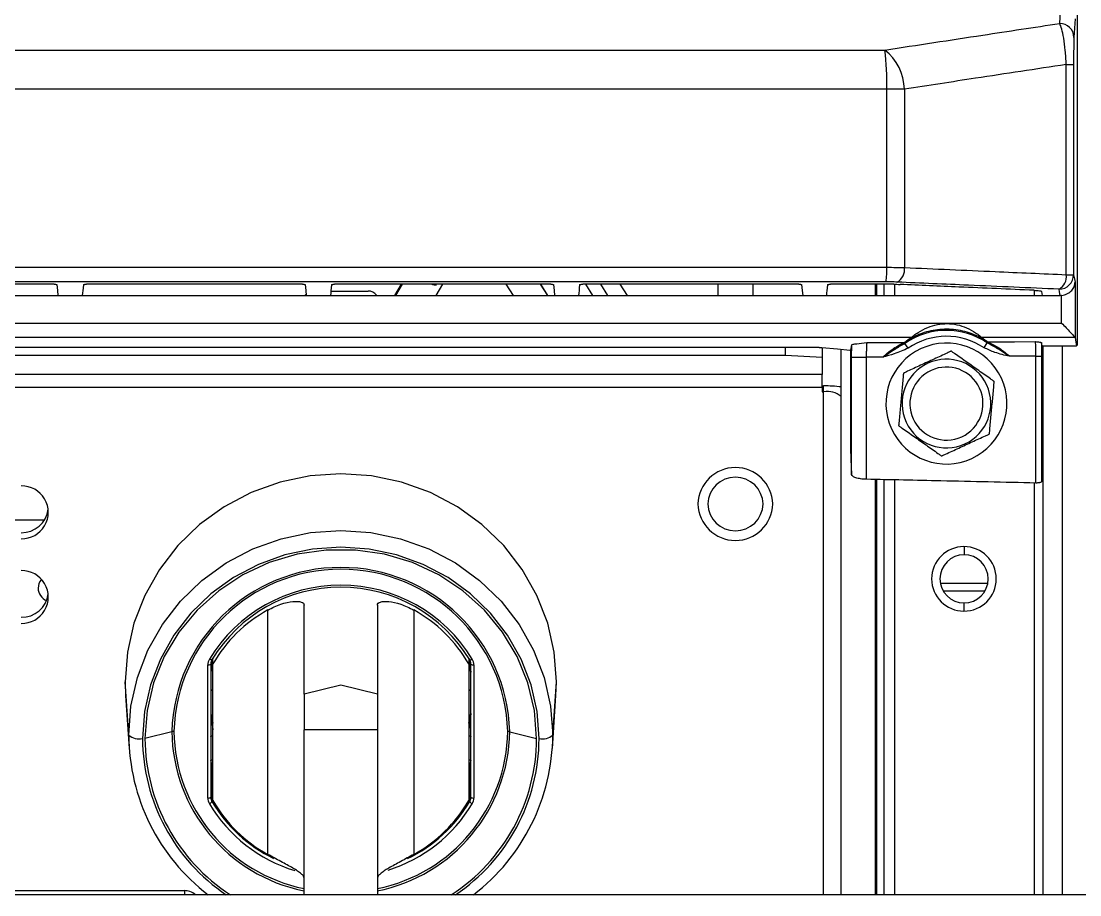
# Model space of a CAD drawing. Header units: millimetres. Extents: x -13464 to 9471, y -517 to 17126.
# Drawn here: x 6508.8 to 6600.8, y -188.4 to -112.4 of the extents above; entities that cross this region are included whole.
import ezdxf

# ---------------------------------------------------------------- set-up
doc = ezdxf.new("R2010")
doc.units = ezdxf.units.MM

msp = doc.modelspace()

# ---------------------------------------------------------------- linework, layer by layer
at = {"color": 7, "linetype": 'Continuous', "lineweight": 25}
for p, q in [((6600.578, -11.442), (6600.578, -140.617)), ((6599.053, -112.646), (6599.115, -111.583)), ((6600.388, -112.252), (6600.294, -113.862)), ((6599.625, -134.489), (6599.625, -116.22)), ((6599.625, -116.22), (6600.26, -116.22)), ((6600.26, -116.22), (6600.26, -134.489)), ((6584.036, -133.849), (6584.036, -118.361)), ((6585.566, -118.361), (6584.036, -118.361)), ((6585.566, -118.361), (6585.566, -133.87)), ((6599.625, -134.489), (6600.26, -134.489)), ((6600.388, -135.127), (6600.388, -139.961)), ((6535.734, -135.916), (6538.979, -135.916)), ((6541.285, -136.291), (6541.862, -135.324)), ((6541.916, -135.324), (6541.338, -136.291)), ((6541.932, -135.324), (6541.354, -136.291)), ((6544.889, -136.291), (6545.467, -135.324)), ((6550.936, -135.324), (6551.556, -136.291)), ((6553.939, -135.324), (6554.559, -136.291)), ((6554.574, -136.291), (6553.954, -135.324)), ((6557.851, -135.324), (6558.472, -136.291)), ((6559.149, -135.324), (6559.77, -136.291)), ((6561.49, -136.291), (6560.869, -135.324)), ((6569.354, -135.324), (6569.354, -136.291)), ((6572.402, -135.324), (6572.402, -136.291)), ((6583.012, -135.324), (6583.012, -136.291)), ((6583.148, -135.324), (6583.148, -136.291)), ((6583.808, -136.291), (6583.808, -135.324)), ((6584.687, -135.325), (6584.687, -136.291)), ((6596.873, -136.291), (6596.873, -135.852)), ((6597.46, -135.939), (6597.53, -136.291)), ((6599.216, -138.697), (6599.216, -136.286)), ((6580.893, -141.042), (6580.982, -140.597)), ((6585.883, -140.883), (6585.594, -140.465)), ((6586.351, -139.911), (6585.82, -140.303)), ((6592.534, -140.26), (6592.056, -139.912)), ((6600.388, -139.962), (6592.283, -139.962)), ((6592.479, -140.841), (6592.763, -140.42)), ((6597.53, -140.67), (6597.478, -140.409)), ((6597.53, -151.316), (6597.53, -140.67)), ((6597.591, -140.67), (6597.591, -188.405)), ((6599.293, -188.405), (6599.293, -140.668)), ((6600.388, -139.961), (6600.388, -139.962)), ((6600.578, -140.617), (6600.528, -140.666)), ((6575.236, -141.52), (6299.828, -141.52)), ((6575.236, -141.52), (6575.236, -140.816)), ((6578.411, -141.686), (6575.236, -141.52)), ((6578.411, -140.813), (6578.411, -141.686)), ((6580.069, -188.405), (6580.069, -140.971)), ((6580.893, -150.031), (6580.893, -141.042)), ((6596.978, -141.571), (6597.486, -141.571)), ((6596.978, -152.602), (6596.978, -141.571)), ((6597.486, -141.571), (6597.486, -152.463)), ((6578.411, -141.686), (6578.411, -143.169)), ((6580.978, -141.664), (6582.248, -141.664)), ((6580.978, -151.875), (6580.978, -141.664)), ((6582.248, -141.664), (6582.248, -152.278)), ((6587.553, -142.096), (6587.598, -142.194)), ((6578.411, -143.169), (6296.653, -143.169)), ((6578.411, -144.297), (6578.411, -143.169)), ((6578.411, -144.297), (6296.653, -144.297)), ((6578.411, -144.158), (6578.545, -144.158)), ((6578.411, -144.297), (6578.411, -144.684)), ((6578.545, -144.684), (6578.545, -144.158)), ((6578.411, -144.684), (6578.545, -144.684)), ((6578.545, -188.405), (6578.545, -144.684)), ((6590.87, -149.293), (6590.825, -149.195)), ((6580.9, -150.517), (6580.978, -151.875)), ((6583.012, -152.295), (6583.012, -188.405)), ((6583.148, -152.298), (6583.148, -188.405)), ((6583.808, -188.405), (6583.808, -152.312)), ((6584.687, -152.33), (6584.687, -188.405)), ((6596.873, -188.405), (6596.873, -152.6)), ((6597.524, -151.803), (6597.486, -152.463)), ((6497.191, -155.793), (6510.865, -155.793)), ((6590.746, -158.128), (6590.746, -158.839)), ((6588.686, -161.317), (6592.806, -161.317)), ((6588.931, -161.982), (6592.561, -161.982)), ((6530.242, -184.889), (6530.242, -163.642)), ((6533.417, -170.966), (6533.417, -163.209)), ((6539.767, -163.209), (6539.767, -170.966)), ((6542.942, -163.642), (6542.942, -184.889)), ((6590.746, -163.741), (6590.746, -163.03)), ((6525.453, -167.88), (6525.301, -169.036)), ((6525.479, -168.193), (6525.301, -169.036)), ((6525.479, -168.326), (6525.479, -167.824)), ((6547.704, -167.824), (6547.704, -168.326)), ((6547.883, -169.036), (6547.704, -168.193)), ((6547.733, -167.9), (6547.883, -169.036)), ((6525.035, -179.988), (6525.035, -168.411)), ((6525.289, -168.346), (6525.289, -179.922)), ((6525.479, -180.204), (6525.479, -168.326)), ((6547.704, -168.326), (6547.704, -180.204)), ((6547.895, -179.922), (6547.895, -168.346)), ((6548.149, -168.411), (6548.149, -179.988)), ((6518.171, -174.521), (6517.859, -169.894)), ((6517.859, -169.894), (6517.899, -171.072)), ((6555.012, -174.521), (6555.324, -169.894)), ((6555.285, -171.072), (6555.324, -169.894)), ((6517.899, -171.072), (6518.211, -175.68)), ((6525.479, -170.512), (6525.298, -170.687)), ((6536.592, -170.176), (6533.417, -170.966)), ((6533.417, -170.966), (6533.417, -174.065)), ((6539.767, -170.966), (6536.592, -170.176)), ((6539.767, -170.966), (6539.767, -174.065)), ((6547.704, -170.512), (6547.886, -170.687)), ((6554.973, -175.68), (6555.285, -171.072)), ((6525.301, -172.626), (6525.479, -173.468)), ((6525.301, -172.626), (6525.479, -174.055)), ((6547.704, -173.468), (6547.883, -172.626)), ((6547.883, -172.626), (6547.704, -174.055)), ((6521.912, -174.219), (6519.574, -174.824)), ((6539.767, -174.065), (6533.417, -174.065)), ((6533.417, -188.405), (6533.417, -174.065)), ((6539.767, -174.065), (6539.767, -188.405)), ((6551.271, -174.219), (6553.61, -174.824)), ((6525.392, -177.11), (6525.392, -180.298)), ((6547.792, -180.298), (6547.792, -177.11)), ((6747.717, -188.405), (5966.187, -188.405)), ((6499.372, -188.041), (6523.012, -188.041)), ((6523.012, -188.041), (6523.012, -188.405))]:
    msp.add_line(p, q, dxfattribs=at)
at = {"color": 7, "linetype": 'Continuous', "lineweight": 25, "flags": 128}
for points in [[(6600.26, -134.489), (6600.331, -134.846), (6600.388, -135.127)], [(6511.923, -135.345), (6511.976, -135.875), (6512.018, -136.291)], [(6514.227, -135.347), (6514.195, -135.668), (6514.174, -135.875), (6514.153, -136.083), (6514.133, -136.291)], [(6533.503, -135.345), (6533.555, -135.875), (6533.597, -136.291)], [(6535.79, -135.347), (6535.758, -135.668), (6535.738, -135.876), (6535.717, -136.083), (6535.696, -136.291)], [(6555.073, -135.345), (6555.126, -135.875), (6555.168, -136.291)], [(6557.342, -135.347), (6557.31, -135.668), (6557.289, -135.876), (6557.269, -136.083), (6557.248, -136.291)], [(6576.634, -135.345), (6576.687, -135.874), (6576.728, -136.291)], [(6578.879, -135.348), (6578.847, -135.668), (6578.826, -135.876), (6578.806, -136.083), (6578.785, -136.291)], [(6599.106, -136.291), (6599.046, -135.99), (6598.999, -135.754)], [(6533.576, -136.187), (6533.55, -136.219), (6533.504, -136.285)], [(6582.296, -140.399), (6584.12, -140.388), (6585.553, -140.379)], [(6592.803, -140.333), (6595.127, -140.318), (6596.953, -140.306)], [(6600.388, -139.962), (6600.467, -140.356), (6600.528, -140.666)], [(6578.385, -140.811), (6579.749, -140.941), (6580.82, -141.042)], [(6580.82, -141.042), (6580.861, -141.042), (6580.893, -141.042)], [(6596.978, -141.571), (6595.698, -141.579), (6594.692, -141.586)], [(6583.68, -141.656), (6582.878, -141.66), (6582.248, -141.664)], [(6555.324, -169.894), (6555.134, -167.318), (6554.566, -164.796), (6553.632, -162.377), (6552.351, -160.111), (6550.749, -158.044), (6548.859, -156.219), (6546.719, -154.672), (6544.374, -153.435), (6541.869, -152.532), (6539.258, -151.984), (6536.592, -151.799), (6533.926, -151.984), (6531.314, -152.532), (6528.81, -153.435), (6526.464, -154.672), (6524.325, -156.219), (6522.435, -158.044), (6520.833, -160.111), (6519.552, -162.377), (6518.618, -164.796), (6518.05, -167.318), (6517.859, -169.894)], [(6518.171, -174.521), (6518.359, -171.989), (6518.918, -169.508), (6519.836, -167.13), (6521.096, -164.902), (6522.671, -162.87), (6524.529, -161.074), (6526.633, -159.553), (6528.94, -158.336), (6531.402, -157.449), (6533.97, -156.91), (6536.592, -156.729), (6539.213, -156.91), (6541.782, -157.449), (6544.244, -158.336), (6546.551, -159.553), (6548.655, -161.074), (6550.513, -162.87), (6552.088, -164.902), (6553.348, -167.13), (6554.266, -169.508), (6554.825, -171.989), (6555.012, -174.521)], [(6553.822, -174.824), (6553.646, -172.456), (6553.124, -170.135), (6552.265, -167.91), (6551.087, -165.826), (6549.613, -163.925), (6547.875, -162.246), (6545.907, -160.823), (6543.749, -159.685), (6541.446, -158.855), (6539.044, -158.351), (6536.592, -158.181), (6534.14, -158.351), (6531.738, -158.855), (6529.434, -159.685), (6527.277, -160.823), (6525.309, -162.246), (6523.57, -163.925), (6522.097, -165.826), (6520.919, -167.91), (6520.06, -170.135), (6519.537, -172.456), (6519.362, -174.824)], [(6553.61, -174.824), (6553.42, -172.374), (6552.854, -169.979), (6551.925, -167.692), (6550.653, -165.564), (6549.067, -163.643), (6547.202, -161.972), (6545.101, -160.588), (6542.809, -159.522), (6540.379, -158.798), (6537.864, -158.432), (6535.32, -158.432), (6532.805, -158.798), (6530.375, -159.522), (6528.083, -160.588), (6525.981, -161.972), (6524.117, -163.643), (6522.531, -165.564), (6521.259, -167.692), (6520.33, -169.979), (6519.764, -172.374), (6519.574, -174.824)], [(6525.392, -167.969), (6525.388, -167.98), (6525.375, -167.985), (6525.355, -167.985), (6525.328, -167.98), (6525.294, -167.97), (6525.256, -167.955), (6525.215, -167.936), (6525.171, -167.913)], [(6547.792, -167.969), (6547.796, -167.98), (6547.808, -167.985), (6547.829, -167.985), (6547.856, -167.98), (6547.89, -167.97), (6547.928, -167.955), (6547.969, -167.936), (6548.012, -167.913)], [(6525.289, -174.628), (6525.294, -174.616), (6525.308, -174.603), (6525.332, -174.592), (6525.363, -174.582), (6525.402, -174.574), (6525.446, -174.568), (6525.479, -174.565)], [(6547.704, -174.565), (6547.738, -174.568), (6547.782, -174.574), (6547.82, -174.582), (6547.852, -174.592), (6547.876, -174.603), (6547.89, -174.616), (6547.895, -174.628)], [(6525.289, -176.733), (6525.294, -176.721), (6525.308, -176.708), (6525.332, -176.697), (6525.363, -176.687), (6525.402, -176.679), (6525.446, -176.673), (6525.479, -176.67)], [(6547.704, -176.67), (6547.738, -176.673), (6547.782, -176.679), (6547.82, -176.687), (6547.852, -176.697), (6547.876, -176.708), (6547.89, -176.721), (6547.895, -176.733)]]:
    msp.add_lwpolyline(points, dxfattribs=at)
at = {"color": 7, "linetype": 'Continuous', "lineweight": 25}
for centre, radius, start, end in [((6599.045, -113.896), 1.25, 1.57303, 89.64041), ((6561.76, -117.81), 22.283, 358.5837, 7.35474), ((6581.092, -118.474), 4.475, 1.45205, 51.79667), ((6578.474, -134.129), 5.569, 349.80126, 2.873), ((6584.314, -134.037), 1.263, 299.62712, 7.63274), ((6598.374, -134.657), 1.262, 299.65598, 7.65819), ((6598.99, -134.484), 1.27, 270.38189, 359.79419), ((6539.003, -136.719), 0.804, 32.69151, 91.6591), ((6589.212, -145.695), 6.359, 56.04891, 124.6781), ((6585.555, -139.878), 0.501, 269.78401, 302.00399), ((6589.212, -145.695), 5.851, 56.04891, 124.6781), ((6586.132, -139.465), 0.497, 269.63256, 296.13106), ((6589.212, -145.695), 5.258, 294.74401, 114.74401), ((6592.274, -139.465), 0.497, 243.996, 271.07614), ((6592.794, -139.832), 0.501, 238.72302, 270.943), ((6589.212, -145.695), 5.258, 114.74401, 294.74401), ((6589.212, -145.695), 3.854, 114.74401, 294.74401), ((6589.212, -145.695), 3.854, 294.74401, 114.74401), ((6589.212, -145.695), 3.175, 294.74401, 114.74401), ((6589.212, -145.695), 3.175, 114.74401, 294.74401), ((6578.585, -156.591), 12.433, 83.14536, 90.18463), ((6578.901, -146.452), 1.803, 49.60931, 101.36905), ((6570.878, -154.509), 3.252, 1.50321, 178.49679), ((6570.878, -154.491), 2.401, 1.59839, 178.40161), ((6508.885, -155.15), 2.295, 268.40161, 91.59839), ((6570.878, -154.339), 3.252, 181.50321, 358.49679), ((6570.878, -154.357), 2.401, 181.59839, 358.40161), ((6508.858, -154.575), 2.344, 269.10451, 352.34422), ((6590.736, -160.935), 2.807, 0, 180), ((6590.746, -160.935), 2.095, 90, 270), ((6590.746, -160.935), 2.095, 270, 90), ((6536.592, -174.628), 14.685, 1.59839, 178.40161), ((6508.885, -162.51), 2.295, 268.40161, 91.59839), ((6536.592, -174.604), 14.505, 1.59839, 178.40161), ((6590.736, -160.935), 2.807, 180, 0), ((6511.478, -161.737), 1.181, 139.4782, 180), ((6511.478, -161.737), 1.181, 180, 247.67399), ((6536.592, -174.84), 13.357, 31.2366, 148.7634), ((6536.592, -174.762), 13.099, 31.2366, 148.7634), ((6508.858, -161.935), 2.344, 269.10451, 352.34422), ((6536.294, -174.557), 12.481, 119.00612, 150.05261), ((6536.89, -174.557), 12.481, 29.94739, 60.99388), ((6526.015, -168.412), 0.98, 149.38074, 179.94447), ((6526.03, -168.346), 0.741, 149.38074, 179.94447), ((6547.154, -168.346), 0.741, 0.05553, 30.61926), ((6547.169, -168.412), 0.98, 0.05553, 30.61926), ((6525.094, -168.117), 0.301, 258.63095, 310.39069), ((6525.426, -169.092), 0.138, 155.97296, 179.80133), ((6547.757, -169.092), 0.138, 0.19867, 24.02704), ((6548.09, -168.117), 0.301, 229.60931, 281.36905), ((6525.318, -172.602), 0.0297, 184.58425, 233.44373), ((6547.865, -172.602), 0.0297, 306.55627, 355.41575), ((6519.091, -173.399), 1.451, 230.68584, 280.77399), ((6535.744, -174.444), 17.573, 180.25105, 232.60342), ((6522.082, -174.951), 0.752, 89.21959, 103.01862), ((6536.214, -174.035), 14.302, 180.73468, 258.5171), ((6536.238, -174.002), 14.147, 180.79953, 258.49715), ((6536.948, -174.018), 14.324, 281.30447, 359.19813), ((6536.965, -174.018), 14.128, 281.4385, 359.26483), ((6537.377, -174.413), 17.636, 307.49691, 359.64862), ((6551.102, -174.951), 0.752, 76.98138, 90.78041), ((6554.093, -173.399), 1.451, 259.22601, 309.31416), ((6535.888, -174.714), 16.526, 180.38326, 235.94175), ((6535.918, -174.705), 16.344, 180.41625, 236.94903), ((6537.328, -174.739), 16.282, 302.93342, 359.70131), ((6537.355, -174.745), 16.467, 303.94975, 359.72524), ((6526.03, -176.733), 0.741, 180.05553, 210.61926), ((6525.584, -177.189), 0.208, 120.33407, 157.68177), ((6547.6, -177.189), 0.208, 22.31823, 59.66593), ((6547.154, -176.733), 0.741, 329.38074, 359.94447), ((6525.094, -179.693), 0.301, 258.63095, 310.39069), ((6526.015, -179.987), 0.98, 180.05553, 210.61926), ((6526.03, -179.921), 0.741, 180.05553, 210.61926), ((6536.294, -173.974), 12.481, 209.94739, 240.99388), ((6536.89, -173.974), 12.481, 299.00612, 330.05261), ((6547.154, -179.921), 0.741, 329.38074, 359.94447), ((6548.09, -179.693), 0.301, 229.60931, 281.36905), ((6547.169, -179.987), 0.98, 329.38074, 359.94447), ((6524.994, -180.053), 0.468, 292.29309, 328.32411), ((6536.4, -173.785), 13.075, 210.82622, 253.11808), ((6536.338, -173.789), 12.735, 210.73736, 244.01362), ((6536.771, -173.768), 13.095, 287.43562, 329.13746), ((6536.845, -173.789), 12.736, 295.85012, 329.26185), ((6548.19, -180.053), 0.468, 211.67589, 247.70691)]:
    msp.add_arc(centre, radius, start, end, dxfattribs=at)
for points, knots in [([(6583.86, -114.958), (6586.696, -114.524), (6591.759, -113.75), (6596.824, -112.984), (6599.053, -112.646)], [0, 0, 0, 0, 0.56, 1, 1, 1, 1]), ([(6599.625, -116.22), (6599.601, -115.8), (6599.554, -114.971), (6599.41, -113.902), (6599.239, -113.079), (6599.115, -112.79), (6599.053, -112.646)], [0, 0, 0, 0, 0.259448, 0.512032, 0.758235, 1, 1, 1, 1]), ([(6600.294, -113.862), (6600.289, -113.975), (6600.279, -114.201), (6600.268, -114.802), (6600.261, -115.496), (6600.26, -115.979), (6600.26, -116.22)], [0, 0, 0, 0, 0.279482, 0.559781, 0.780119, 1, 1, 1, 1]), ([(6437.527, -114.959), (6451.195, -114.959), (6478.532, -114.959), (6516.594, -114.959), (6551.707, -114.958), (6573.142, -114.958), (6583.86, -114.958)], [0, 0, 0, 0, 0.279994, 0.559975, 0.779982, 1, 1, 1, 1]), ([(6599.625, -116.22), (6597.001, -116.618), (6592.314, -117.328), (6587.628, -118.045), (6585.566, -118.361)], [0, 0, 0, 0, 0.56, 1, 1, 1, 1]), ([(6584.036, -118.361), (6567.775, -118.361), (6535.255, -118.362), (6486.401, -118.363), (6453.818, -118.363), (6437.527, -118.363)], [0, 0, 0, 0, 0.3333523, 0.6666726, 1, 1, 1, 1]), ([(6437.527, -133.849), (6453.817, -133.849), (6486.401, -133.849), (6535.255, -133.849), (6567.776, -133.849), (6584.036, -133.849)], [0, 0, 0, 0, 0.333303, 0.666666, 1, 1, 1, 1]), ([(6584.036, -133.849), (6584.302, -133.85), (6584.839, -133.852), (6585.322, -133.864), (6585.566, -133.87)], [0, 0, 0, 0, 0.495619, 1, 1, 1, 1]), ([(6585.566, -133.87), (6588.19, -133.986), (6592.877, -134.193), (6597.563, -134.399), (6599.625, -134.489)], [0, 0, 0, 0, 0.56, 1, 1, 1, 1]), ([(6583.955, -135.115), (6567.704, -135.115), (6535.202, -135.114), (6486.375, -135.114), (6453.81, -135.114), (6437.527, -135.114)], [0, 0, 0, 0, 0.3333332, 0.6666656, 1, 1, 1, 1]), ([(6584.939, -135.135), (6584.763, -135.128), (6584.451, -135.117), (6584.107, -135.115), (6583.955, -135.115)], [0, 0, 0, 0, 0.561005, 1, 1, 1, 1]), ([(6598.999, -135.754), (6596.374, -135.639), (6591.687, -135.434), (6587.001, -135.226), (6584.939, -135.135)], [0, 0, 0, 0, 0.56, 1, 1, 1, 1]), ([(6599.216, -136.286), (6599.305, -136.273), (6599.489, -136.246), (6599.813, -136.111), (6600.122, -135.862), (6600.342, -135.506), (6600.372, -135.254), (6600.388, -135.127)], [0, 0, 0, 0, 0.120989, 0.250624, 0.50001, 0.749503, 1, 1, 1, 1]), ([(6511.678, -135.324), (6508.176, -135.324), (6501.922, -135.324), (6495.666, -135.324), (6492.914, -135.324)], [0, 0, 0, 0, 0.560004, 1, 1, 1, 1]), ([(6511.678, -135.324), (6511.71, -135.324), (6511.774, -135.325), (6511.852, -135.33), (6511.897, -135.335), (6511.919, -135.34), (6511.922, -135.344), (6511.923, -135.345)], [0, 0, 0, 0, 0.243039, 0.499021, 0.713639, 0.84795, 1, 1, 1, 1]), ([(6514.227, -135.347), (6514.228, -135.345), (6514.232, -135.342), (6514.257, -135.336), (6514.296, -135.331), (6514.345, -135.328), (6514.406, -135.325), (6514.457, -135.324), (6514.49, -135.324)], [0, 0, 0, 0, 0.157564, 0.293554, 0.499973, 0.630733, 0.757831, 1, 1, 1, 1]), ([(6533.26, -135.324), (6529.757, -135.324), (6523.501, -135.324), (6517.243, -135.324), (6514.49, -135.324)], [0, 0, 0, 0, 0.5599983, 1, 1, 1, 1]), ([(6533.26, -135.324), (6533.291, -135.324), (6533.355, -135.325), (6533.432, -135.329), (6533.476, -135.335), (6533.498, -135.34), (6533.501, -135.343), (6533.503, -135.345)], [0, 0, 0, 0, 0.243141, 0.499045, 0.714603, 0.848669, 1, 1, 1, 1]), ([(6535.79, -135.347), (6535.792, -135.345), (6535.795, -135.342), (6535.821, -135.336), (6535.86, -135.331), (6535.911, -135.328), (6535.972, -135.325), (6536.023, -135.324), (6536.056, -135.324)], [0, 0, 0, 0, 0.158534, 0.294851, 0.499988, 0.630823, 0.757945, 1, 1, 1, 1]), ([(6554.834, -135.324), (6551.329, -135.324), (6545.071, -135.324), (6538.811, -135.324), (6536.056, -135.324)], [0, 0, 0, 0, 0.559993, 1, 1, 1, 1]), ([(6544.907, -135.4), (6544.872, -135.407), (6544.8, -135.42), (6544.643, -135.386), (6544.525, -135.337), (6544.493, -135.324)], [0, 0, 0, 0, 0.423219, 0.846437, 1, 1, 1, 1]), ([(6554.834, -135.324), (6554.865, -135.324), (6554.928, -135.325), (6555.004, -135.329), (6555.048, -135.335), (6555.069, -135.34), (6555.072, -135.343), (6555.073, -135.345)], [0, 0, 0, 0, 0.2432431, 0.4990696, 0.7155353, 0.8493649, 1, 1, 1, 1]), ([(6557.342, -135.347), (6557.344, -135.346), (6557.347, -135.342), (6557.373, -135.336), (6557.413, -135.331), (6557.463, -135.328), (6557.526, -135.325), (6557.577, -135.324), (6557.61, -135.324)], [0, 0, 0, 0, 0.159546, 0.296204, 0.500007, 0.630915, 0.758061, 1, 1, 1, 1]), ([(6576.397, -135.324), (6572.891, -135.324), (6566.63, -135.324), (6560.366, -135.324), (6557.61, -135.324)], [0, 0, 0, 0, 0.559987, 1, 1, 1, 1]), ([(6576.397, -135.324), (6576.427, -135.324), (6576.49, -135.325), (6576.565, -135.329), (6576.608, -135.335), (6576.63, -135.34), (6576.632, -135.343), (6576.634, -135.345)], [0, 0, 0, 0, 0.243345, 0.499096, 0.716438, 0.850038, 1, 1, 1, 1]), ([(6578.879, -135.348), (6578.881, -135.346), (6578.884, -135.342), (6578.911, -135.336), (6578.951, -135.331), (6579.002, -135.328), (6579.065, -135.325), (6579.116, -135.324), (6579.15, -135.324)], [0, 0, 0, 0, 0.160604, 0.29762, 0.500029, 0.631011, 0.758179, 1, 1, 1, 1]), ([(6584.635, -135.324), (6583.611, -135.324), (6581.783, -135.324), (6579.955, -135.324), (6579.15, -135.324)], [0, 0, 0, 0, 0.559995, 1, 1, 1, 1]), ([(6584.635, -135.324), (6584.73, -135.325), (6584.921, -135.326), (6585.094, -135.332), (6585.181, -135.335)], [0, 0, 0, 0, 0.495563, 1, 1, 1, 1]), ([(6596.825, -135.849), (6594.652, -135.753), (6590.77, -135.583), (6586.889, -135.411), (6585.181, -135.335)], [0, 0, 0, 0, 0.56, 1, 1, 1, 1]), ([(6596.825, -135.849), (6596.912, -135.853), (6597.094, -135.863), (6597.286, -135.884), (6597.426, -135.909), (6597.448, -135.928), (6597.46, -135.939)], [0, 0, 0, 0, 0.240843, 0.500155, 0.720796, 1, 1, 1, 1]), ([(6492.559, -136.291), (6496.192, -136.291), (6502.678, -136.291), (6509.164, -136.291), (6512.018, -136.291)], [0, 0, 0, 0, 0.559995, 1, 1, 1, 1]), ([(6512.018, -136.291), (6512.412, -136.291), (6513.117, -136.291), (6513.822, -136.291), (6514.133, -136.291)], [0, 0, 0, 0, 0.56, 1, 1, 1, 1]), ([(6514.133, -136.291), (6517.766, -136.291), (6524.255, -136.291), (6530.743, -136.291), (6533.597, -136.291)], [0, 0, 0, 0, 0.560001, 1, 1, 1, 1]), ([(6533.597, -136.291), (6533.989, -136.291), (6534.689, -136.291), (6535.388, -136.291), (6535.696, -136.291)], [0, 0, 0, 0, 0.56, 1, 1, 1, 1]), ([(6535.696, -136.291), (6539.332, -136.291), (6545.823, -136.291), (6552.313, -136.291), (6555.168, -136.291)], [0, 0, 0, 0, 0.560007, 1, 1, 1, 1]), ([(6555.168, -136.291), (6555.556, -136.291), (6556.249, -136.291), (6556.943, -136.291), (6557.248, -136.291)], [0, 0, 0, 0, 0.560001, 1, 1, 1, 1]), ([(6557.248, -136.291), (6560.885, -136.291), (6567.38, -136.291), (6573.872, -136.291), (6576.728, -136.291)], [0, 0, 0, 0, 0.560013, 1, 1, 1, 1]), ([(6576.728, -136.291), (6577.112, -136.291), (6577.798, -136.291), (6578.483, -136.291), (6578.785, -136.291)], [0, 0, 0, 0, 0.560002, 1, 1, 1, 1]), ([(6578.785, -136.291), (6582.285, -136.291), (6588.535, -136.291), (6594.782, -136.291), (6597.53, -136.291)], [0, 0, 0, 0, 0.560018, 1, 1, 1, 1]), ([(6597.53, -136.291), (6597.824, -136.291), (6598.35, -136.291), (6598.875, -136.291), (6599.106, -136.291)], [0, 0, 0, 0, 0.560002, 1, 1, 1, 1]), ([(6599.216, -136.286), (6599.195, -136.288), (6599.159, -136.29), (6599.122, -136.291), (6599.106, -136.291)], [0, 0, 0, 0, 0.56, 1, 1, 1, 1]), ([(6437.527, -138.697), (6455.509, -138.697), (6491.475, -138.697), (6545.395, -138.697), (6581.277, -138.697), (6599.216, -138.697)], [0, 0, 0, 0, 0.333314, 0.666684, 1, 1, 1, 1]), ([(6586.129, -139.962), (6586.139, -139.954), (6586.158, -139.939), (6586.236, -139.877), (6586.414, -139.739), (6586.852, -139.431), (6587.555, -139.059), (6588.414, -138.798), (6589.278, -138.717), (6590.141, -138.814), (6590.991, -139.088), (6591.666, -139.465), (6592.055, -139.754), (6592.236, -139.909), (6592.267, -139.944), (6592.283, -139.962)], [0, 0, 0, 0, 0.023151, 0.045122, 0.084937, 0.154163, 0.276169, 0.390443, 0.501438, 0.612035, 0.726777, 0.849136, 0.91785, 0.956484, 1, 1, 1, 1]), ([(6599.216, -138.697), (6599.35, -138.833), (6599.619, -139.104), (6599.987, -139.489), (6600.238, -139.764), (6600.364, -139.916), (6600.38, -139.947), (6600.388, -139.961)], [0, 0, 0, 0, 0.250556, 0.499996, 0.749425, 0.879688, 1, 1, 1, 1]), ([(6592.056, -139.912), (6592.049, -139.908), (6592.037, -139.9), (6591.978, -139.87), (6591.831, -139.797), (6591.447, -139.63), (6590.575, -139.342), (6589.243, -139.168), (6587.913, -139.324), (6587.015, -139.608), (6586.601, -139.785), (6586.437, -139.865), (6586.371, -139.899), (6586.358, -139.907), (6586.351, -139.911)], [0, 0, 0, 0, 0.015214, 0.031551, 0.062881, 0.12573, 0.25081, 0.499455, 0.748505, 0.873642, 0.93657, 0.968203, 0.984513, 1, 1, 1, 1]), ([(6586.129, -139.962), (6569.638, -139.962), (6536.654, -139.962), (6487.102, -139.962), (6454.052, -139.962), (6437.527, -139.962)], [0, 0, 0, 0, 0.333332, 0.666668, 1, 1, 1, 1]), ([(6580.978, -141.664), (6580.978, -141.458), (6580.979, -141.09), (6580.981, -140.748), (6580.982, -140.597)], [0, 0, 0, 0, 0.5580756, 1, 1, 1, 1]), ([(6580.982, -140.597), (6581.011, -140.578), (6581.068, -140.539), (6581.513, -140.47), (6581.983, -140.427), (6582.296, -140.399)], [0, 0, 0, 0, 0.249616, 0.499038, 1, 1, 1, 1]), ([(6582.296, -140.399), (6582.29, -140.429), (6582.279, -140.491), (6582.264, -140.788), (6582.252, -141.193), (6582.249, -141.507), (6582.248, -141.664)], [0, 0, 0, 0, 0.249913, 0.499897, 0.74992, 1, 1, 1, 1]), ([(6583.68, -141.656), (6583.85, -141.501), (6584.191, -141.191), (6584.734, -140.821), (6585.171, -140.573), (6585.419, -140.447), (6585.519, -140.397), (6585.542, -140.385), (6585.553, -140.379)], [0, 0, 0, 0, 0.254501, 0.513001, 0.766589, 0.887004, 0.944531, 1, 1, 1, 1]), ([(6583.68, -141.656), (6584.022, -141.424), (6584.663, -140.989), (6585.298, -140.632), (6585.594, -140.465)], [0, 0, 0, 0, 0.53284, 1, 1, 1, 1]), ([(6585.553, -140.379), (6585.651, -140.301), (6585.825, -140.162), (6586.036, -140.023), (6586.129, -139.962)], [0, 0, 0, 0, 0.559996, 1, 1, 1, 1]), ([(6585.82, -140.303), (6585.801, -140.317), (6585.761, -140.346), (6585.652, -140.424), (6585.594, -140.465)], [0, 0, 0, 0, 0.475533, 1, 1, 1, 1]), ([(6592.283, -139.962), (6592.388, -140.031), (6592.575, -140.154), (6592.733, -140.278), (6592.803, -140.333)], [0, 0, 0, 0, 0.559997, 1, 1, 1, 1]), ([(6592.763, -140.42), (6592.705, -140.38), (6592.594, -140.303), (6592.554, -140.274), (6592.534, -140.26)], [0, 0, 0, 0, 0.524467, 1, 1, 1, 1]), ([(6594.692, -141.586), (6594.347, -141.358), (6593.7, -140.931), (6593.061, -140.583), (6592.763, -140.42)], [0, 0, 0, 0, 0.532796, 1, 1, 1, 1]), ([(6592.803, -140.333), (6592.814, -140.339), (6592.837, -140.351), (6592.937, -140.399), (6593.187, -140.522), (6593.627, -140.764), (6594.175, -141.127), (6594.52, -141.434), (6594.692, -141.586)], [0, 0, 0, 0, 0.055469, 0.112996, 0.233411, 0.486999, 0.745499, 1, 1, 1, 1]), ([(6596.953, -140.306), (6597.076, -140.321), (6597.265, -140.345), (6597.443, -140.381), (6597.467, -140.4), (6597.478, -140.409)], [0, 0, 0, 0, 0.498804, 0.768252, 1, 1, 1, 1]), ([(6596.978, -141.571), (6596.978, -141.413), (6596.978, -141.099), (6596.973, -140.695), (6596.964, -140.397), (6596.957, -140.336), (6596.953, -140.306)], [0, 0, 0, 0, 0.2501275, 0.5001516, 0.7501095, 1, 1, 1, 1]), ([(6597.478, -140.409), (6597.481, -140.606), (6597.485, -140.958), (6597.486, -141.383), (6597.486, -141.571)], [0, 0, 0, 0, 0.559634, 1, 1, 1, 1]), ([(6597.53, -140.67), (6598.09, -140.669), (6599.089, -140.668), (6600.089, -140.667), (6600.528, -140.666)], [0, 0, 0, 0, 0.56, 1, 1, 1, 1]), ([(6578.152, -140.816), (6562.544, -140.816), (6531.327, -140.816), (6484.436, -140.816), (6453.163, -140.816), (6437.527, -140.816)], [0, 0, 0, 0, 0.3333332, 0.6666656, 1, 1, 1, 1]), ([(6578.152, -140.816), (6578.192, -140.816), (6578.272, -140.815), (6578.347, -140.812), (6578.385, -140.811)], [0, 0, 0, 0, 0.495392, 1, 1, 1, 1]), ([(6585.883, -140.883), (6585.485, -141.062), (6584.772, -141.382), (6584.015, -141.572), (6583.68, -141.656)], [0, 0, 0, 0, 0.55853, 1, 1, 1, 1]), ([(6589.631, -141.138), (6589.626, -141.141), (6589.617, -141.145), (6589.54, -141.181), (6589.426, -141.233), (6589.16, -141.355), (6588.524, -141.649), (6587.941, -141.917), (6587.553, -142.096)], [0, 0, 0, 0, 0.054078, 0.111663, 0.176873, 0.252179, 0.501973, 1, 1, 1, 1]), ([(6593.367, -143.779), (6593.366, -143.779), (6593.363, -143.777), (6593.335, -143.757), (6593.245, -143.693), (6592.979, -143.505), (6592.376, -143.079), (6591.505, -142.463), (6590.632, -141.846), (6590.025, -141.417), (6589.755, -141.226), (6589.664, -141.162), (6589.635, -141.141), (6589.632, -141.139), (6589.631, -141.138)], [0, 0, 0, 0, 0.014874, 0.03008, 0.063056, 0.125575, 0.249997, 0.498744, 0.747168, 0.873119, 0.936406, 0.969678, 0.985008, 1, 1, 1, 1]), ([(6594.692, -141.586), (6594.263, -141.488), (6593.5, -141.315), (6592.79, -140.986), (6592.479, -140.841)], [0, 0, 0, 0, 0.561421, 1, 1, 1, 1]), ([(6587.553, -142.096), (6587.165, -142.275), (6586.582, -142.544), (6585.944, -142.837), (6585.68, -142.96), (6585.566, -143.013), (6585.49, -143.047), (6585.48, -143.051), (6585.476, -143.053)], [0, 0, 0, 0, 0.498846, 0.748756, 0.823733, 0.888688, 0.94608, 1, 1, 1, 1]), ([(6585.476, -143.053), (6585.475, -143.055), (6585.475, -143.058), (6585.472, -143.093), (6585.462, -143.203), (6585.432, -143.526), (6585.364, -144.262), (6585.267, -145.325), (6585.169, -146.389), (6585.101, -147.129), (6585.07, -147.458), (6585.06, -147.57), (6585.057, -147.605), (6585.057, -147.608), (6585.056, -147.61)], [0, 0, 0, 0, 0.014874, 0.03008, 0.063056, 0.125575, 0.249997, 0.498744, 0.747168, 0.873119, 0.936406, 0.969678, 0.985008, 1, 1, 1, 1]), ([(6592.948, -148.336), (6592.948, -148.334), (6592.948, -148.331), (6592.951, -148.296), (6592.962, -148.186), (6592.991, -147.863), (6593.059, -147.127), (6593.157, -146.064), (6593.255, -145), (6593.323, -144.26), (6593.353, -143.931), (6593.363, -143.819), (6593.367, -143.784), (6593.367, -143.781), (6593.367, -143.779)], [0, 0, 0, 0, 0.0148743, 0.0300803, 0.063056, 0.125575, 0.249997, 0.4987437, 0.7471678, 0.8731191, 0.9364055, 0.9696781, 0.9850076, 1, 1, 1, 1]), ([(6585.056, -147.61), (6585.058, -147.611), (6585.06, -147.612), (6585.089, -147.632), (6585.179, -147.696), (6585.444, -147.884), (6586.048, -148.31), (6586.919, -148.926), (6587.792, -149.543), (6588.399, -149.972), (6588.668, -150.163), (6588.76, -150.227), (6588.789, -150.248), (6588.791, -150.25), (6588.793, -150.251)], [0, 0, 0, 0, 0.014874, 0.03008, 0.063056, 0.125575, 0.249997, 0.498744, 0.747168, 0.873119, 0.936406, 0.969678, 0.985008, 1, 1, 1, 1]), ([(6590.87, -149.293), (6591.259, -149.114), (6591.842, -148.845), (6592.48, -148.552), (6592.744, -148.429), (6592.857, -148.376), (6592.933, -148.342), (6592.943, -148.338), (6592.948, -148.336)], [0, 0, 0, 0, 0.498846, 0.748756, 0.823733, 0.888688, 0.94608, 1, 1, 1, 1]), ([(6588.793, -150.251), (6588.797, -150.248), (6588.807, -150.244), (6588.883, -150.208), (6588.998, -150.156), (6589.263, -150.034), (6589.9, -149.74), (6590.482, -149.472), (6590.87, -149.293)], [0, 0, 0, 0, 0.054078, 0.111663, 0.176873, 0.252179, 0.501973, 1, 1, 1, 1]), ([(6580.893, -150.031), (6580.893, -150.085), (6580.894, -150.193), (6580.895, -150.338), (6580.897, -150.456), (6580.899, -150.497), (6580.9, -150.517)], [0, 0, 0, 0, 0.250054, 0.499448, 0.749394, 1, 1, 1, 1]), ([(6597.524, -151.803), (6597.525, -151.782), (6597.527, -151.741), (6597.529, -151.624), (6597.53, -151.479), (6597.53, -151.371), (6597.53, -151.316)], [0, 0, 0, 0, 0.250053, 0.499451, 0.749397, 1, 1, 1, 1]), ([(6582.248, -152.278), (6582.165, -152.275), (6581.996, -152.269), (6581.675, -152.231), (6581.326, -152.153), (6581.04, -152.022), (6580.999, -151.924), (6580.978, -151.875)], [0, 0, 0, 0, 0.123989, 0.250798, 0.50019, 0.749635, 1, 1, 1, 1]), ([(6596.978, -152.602), (6594.228, -152.539), (6589.318, -152.428), (6584.408, -152.324), (6582.248, -152.278)], [0, 0, 0, 0, 0.56, 1, 1, 1, 1]), ([(6597.486, -152.463), (6597.483, -152.474), (6597.477, -152.496), (6597.431, -152.531), (6597.358, -152.562), (6597.261, -152.584), (6597.171, -152.596), (6597.075, -152.603), (6597.01, -152.602), (6596.978, -152.602)], [0, 0, 0, 0, 0.1495164, 0.2826848, 0.4994127, 0.6297566, 0.7563916, 0.8796764, 1, 1, 1, 1]), ([(6530.242, -163.642), (6530.625, -163.452), (6531.391, -163.075), (6532.294, -162.894), (6532.853, -162.884), (6533.17, -162.941), (6533.378, -163.049), (6533.404, -163.156), (6533.417, -163.209)], [0, 0, 0, 0, 0.249563, 0.498401, 0.62319, 0.748788, 0.873824, 1, 1, 1, 1]), ([(6539.767, -163.209), (6539.78, -163.156), (6539.806, -163.05), (6540.011, -162.942), (6540.328, -162.884), (6540.886, -162.893), (6541.791, -163.074), (6542.558, -163.452), (6542.942, -163.642)], [0, 0, 0, 0, 0.1250824, 0.2505675, 0.3754465, 0.5008095, 0.74995, 1, 1, 1, 1]), ([(6525.301, -169.036), (6525.3, -169.287), (6525.298, -169.769), (6525.298, -170.39), (6525.298, -170.687)], [0, 0, 0, 0, 0.520515, 1, 1, 1, 1]), ([(6547.886, -170.687), (6547.886, -170.39), (6547.886, -169.769), (6547.884, -169.287), (6547.883, -169.036)], [0, 0, 0, 0, 0.479485, 1, 1, 1, 1]), ([(6525.298, -170.687), (6525.298, -170.999), (6525.298, -171.648), (6525.3, -172.291), (6525.301, -172.626)], [0, 0, 0, 0, 0.479485, 1, 1, 1, 1]), ([(6547.883, -172.626), (6547.884, -172.291), (6547.886, -171.648), (6547.886, -170.999), (6547.886, -170.687)], [0, 0, 0, 0, 0.520515, 1, 1, 1, 1]), ([(6533.417, -186.965), (6533.404, -186.905), (6533.378, -186.786), (6533.172, -186.572), (6532.856, -186.337), (6532.297, -185.996), (6531.393, -185.516), (6530.626, -185.098), (6530.242, -184.889)], [0, 0, 0, 0, 0.125082, 0.250567, 0.375446, 0.50081, 0.74995, 1, 1, 1, 1]), ([(6542.942, -184.889), (6542.558, -185.098), (6541.793, -185.515), (6540.89, -185.994), (6540.331, -186.335), (6540.014, -186.57), (6539.806, -186.785), (6539.78, -186.905), (6539.767, -186.965)], [0, 0, 0, 0, 0.249563, 0.498401, 0.62319, 0.748788, 0.873824, 1, 1, 1, 1]), ([(6523.963, -188.397), (6523.809, -188.283), (6523.526, -188.075), (6523.173, -188.051), (6523.012, -188.041)], [0, 0, 0, 0, 0.544262, 1, 1, 1, 1])]:
    msp.add_open_spline(points, degree=3, knots=knots, dxfattribs=at)

doc.saveas('drawing.dxf')
